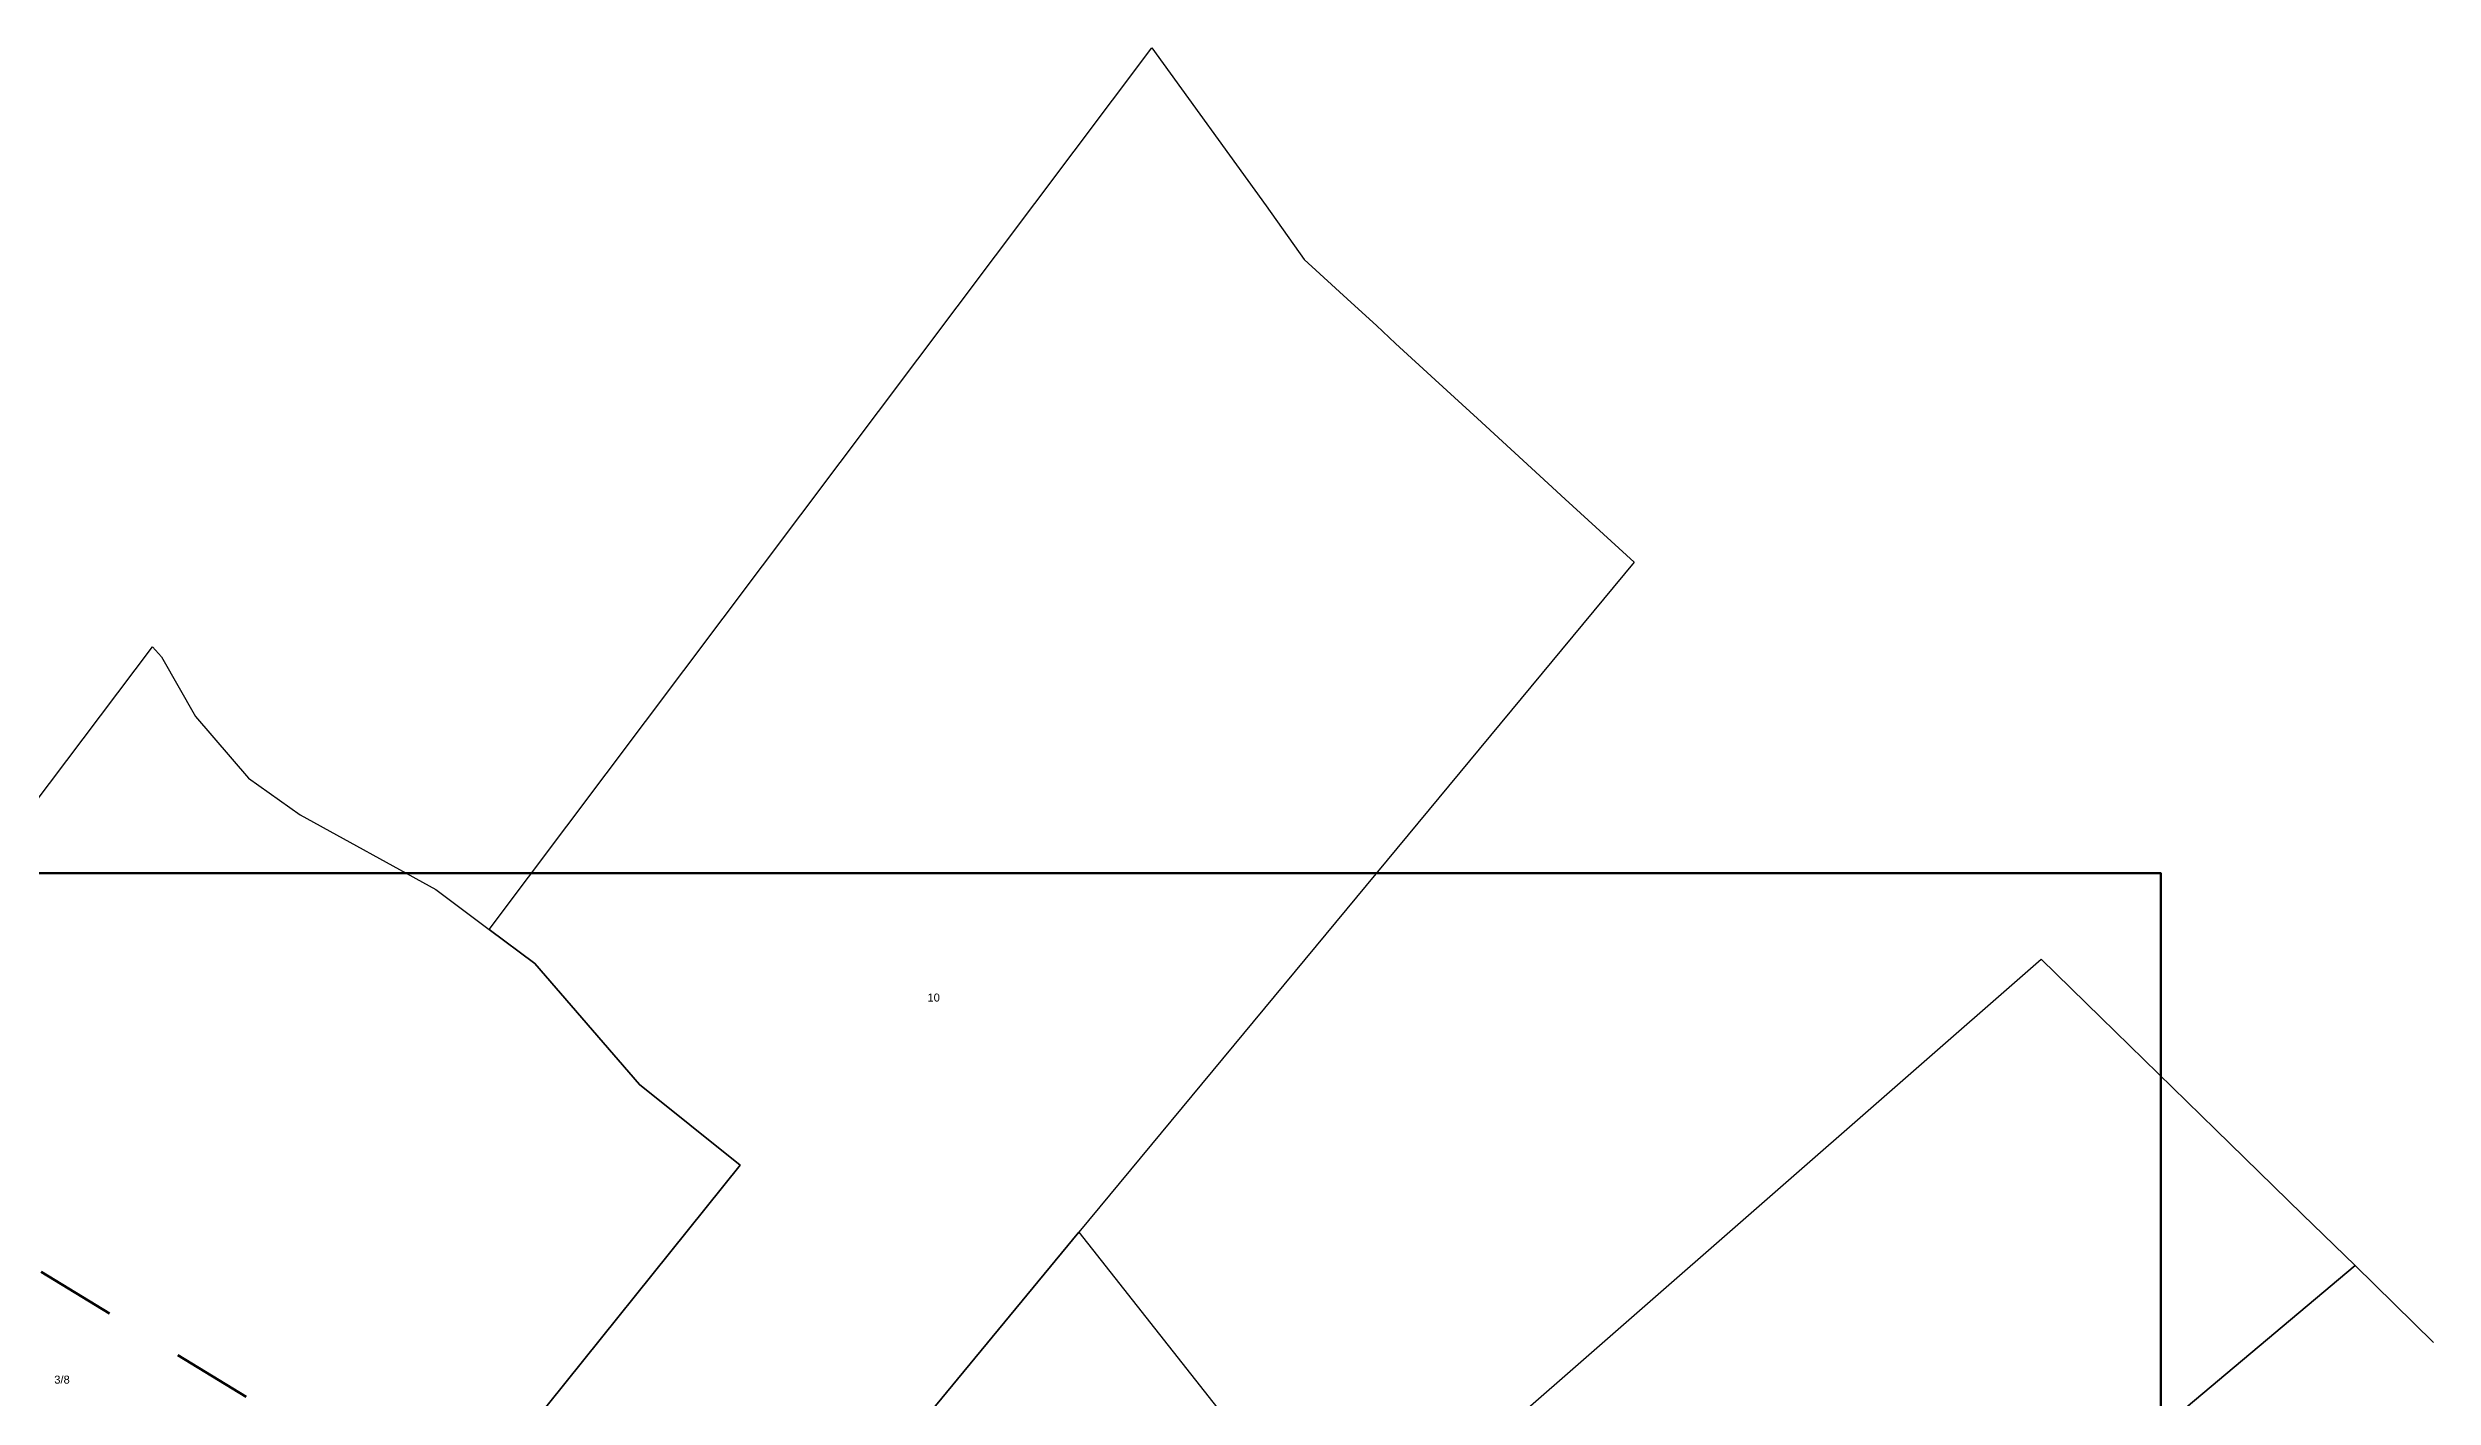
# Model space of a CAD drawing. Header units: metres. Extents: x 7542702 to 7555152, y 5804026 to 5815503.
# Drawn here: x 7546784.8 to 7547083, y 5807395.7 to 5807564.3 of the extents above; entities that cross this region are included whole.
import ezdxf

# ---------------------------------------------------------------- set-up
doc = ezdxf.new("R2010")
doc.units = ezdxf.units.M
doc.linetypes.add('4002', pattern=[2, 1, -1])
doc.layers.add('!trafo', color=6, linetype='4002', lineweight=50)
doc.layers.add('Dzialki', color=165, linetype='Continuous')
doc.styles.get("Standard").update_dxf_attribs({"font": 'arial.ttf'})

msp = doc.modelspace()

# ---------------------------------------------------------------- linework, layer by layer
at = {"layer": '!trafo', "ltscale": 10}
msp.add_lwpolyline([(7546747.54, 5807433.55), (7546707.13, 5807334.94), (7547051.46, 5807071.49), (7547150.64, 5807000.95), (7547259.86, 5806782.01), (7547244.22, 5806581.99), (7547760.47, 5806214.35), (7547791.76, 5806291.46), (7547331.38, 5806646.8), (7547319.09, 5806843.46), (7547208.46, 5807050.19), (7546929.11, 5807322.84)], close=True, dxfattribs=at)
at = {"layer": 'Defpoints', "color": 4, "lineweight": 70}
msp.add_lwpolyline([(7546656.41, 5807461.15), (7547048.92, 5807461.15), (7547048.92, 5807177.75), (7546656.41, 5807177.75)], close=True, dxfattribs=at)
at = {"layer": 'Dzialki'}
for p, q in [((7546839.96, 5807454.14), (7546922.8, 5807564.31)), ((7546922.8, 5807564.31), (7546937.1, 5807544.54)), ((7546937.1, 5807544.54), (7546941.84, 5807537.86)), ((7546941.84, 5807537.86), (7546947.71, 5807532.47)), ((7546947.71, 5807532.47), (7546950.86, 5807529.58)), ((7546950.86, 5807529.58), (7546953.27, 5807527.36)), ((7546953.27, 5807527.36), (7546958.22, 5807522.81)), ((7546958.22, 5807522.81), (7546960.64, 5807520.6)), ((7546960.64, 5807520.6), (7546963.49, 5807517.98)), ((7546963.49, 5807517.98), (7546965.59, 5807516.06)), ((7546965.59, 5807516.06), (7546970.25, 5807511.77)), ((7546970.25, 5807511.77), (7546972.35, 5807509.84)), ((7546972.35, 5807509.84), (7546974.45, 5807507.91)), ((7546974.45, 5807507.91), (7546983.06, 5807500.01)), ((7546983.06, 5807500.01), (7546913.69, 5807416.29)), ((7546770.68, 5807453.42), (7546797.91, 5807489.44)), ((7546797.91, 5807489.44), (7546799, 5807488.18)), ((7546799, 5807488.18), (7546803.25, 5807480.73)), ((7546803.25, 5807480.73), (7546809.87, 5807473.02)), ((7546809.87, 5807473.02), (7546816.35, 5807468.44)), ((7546816.35, 5807468.44), (7546833.29, 5807459.12)), ((7546833.29, 5807459.12), (7546839.96, 5807454.14)), ((7546845.66, 5807449.88), (7546839.96, 5807454.14)), ((7546839.96, 5807454.14), (7546845.66, 5807449.88)), ((7546858.78, 5807434.74), (7546845.66, 5807449.88)), ((7546845.66, 5807449.88), (7546858.78, 5807434.74)), ((7546946.83, 5807374.25), (7547033.94, 5807450.42)), ((7547033.94, 5807450.42), (7547041.39, 5807443.14)), ((7547041.39, 5807443.14), (7547048.57, 5807436.14)), ((7546871.36, 5807424.66), (7546858.78, 5807434.74)), ((7546858.78, 5807434.74), (7546871.36, 5807424.66)), ((7547048.57, 5807436.14), (7547055.76, 5807429.12)), ((7547055.76, 5807429.12), (7547066.6, 5807418.52)), ((7546807.85, 5807345.74), (7546871.36, 5807424.66)), ((7546871.36, 5807424.66), (7546807.85, 5807345.74)), ((7546913.69, 5807416.29), (7546839.71, 5807326.92)), ((7546839.71, 5807326.92), (7546913.69, 5807416.29)), ((7546913.69, 5807416.29), (7546946.83, 5807374.25)), ((7547066.6, 5807418.52), (7547073.19, 5807412.12)), ((7546991.96, 5807344), (7547073.19, 5807412.12)), ((7547073.19, 5807412.12), (7546991.96, 5807344)), ((7547073.19, 5807412.12), (7547083, 5807402.52))]:
    msp.add_line(p, q, dxfattribs=at)

# ---------------------------------------------------------------- texts
for s, p in [('10', (7546894.75, 5807445.12)), ('3/8', (7546785.61, 5807397.38))]:
    msp.add_text(s, height=1, dxfattribs=at).set_placement(p)

doc.saveas('drawing.dxf')
